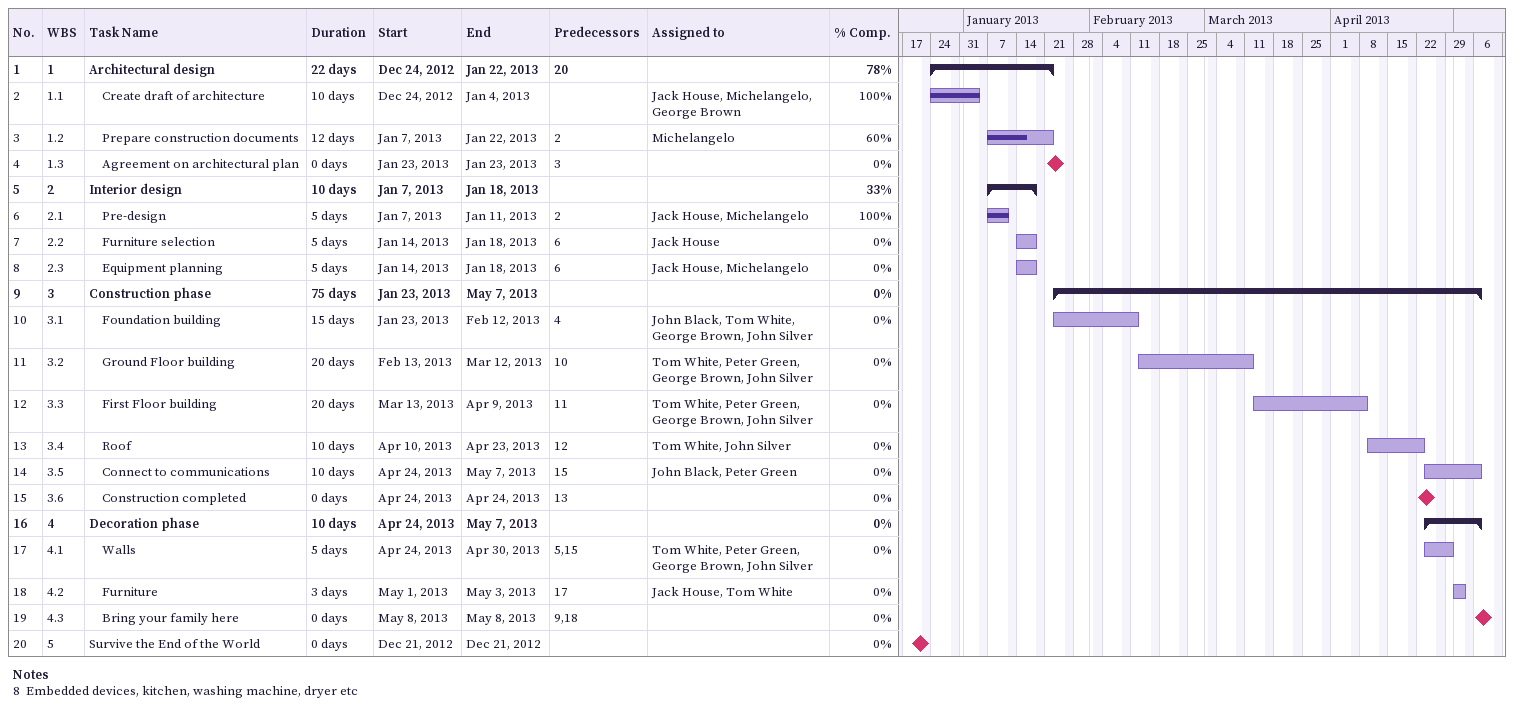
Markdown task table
| ID | WBS | Task | Duration | Start | Finish | Predecessors | Resources | % complete |
|---|---|---|---|---|---|---|---|---|
| 1 | 1 | **Architectural design** | 22d | 2012-12-24 | 2013-01-22 | 20 |  | 78 |
| 2 | 1.1 | Create draft of architecture | 10d | 2012-12-24 | 2013-01-04 |  | Jack House, Michelangelo, George Brown | 100 |
| 3 | 1.2 | Prepare construction documents | 12d | 2013-01-07 | 2013-01-22 | 2 | Michelangelo | 60 |
| 4 | 1.3 | Agreement on architectural plan | 0d | 2013-01-23 | 2013-01-23 | 3 |  | 0 |
| 5 | 2 | **Interior design** | 10d | 2013-01-07 | 2013-01-18 |  |  | 33 |
| 6 | 2.1 | Pre-design | 5d | 2013-01-07 | 2013-01-11 | 2 | Jack House, Michelangelo | 100 |
| 7 | 2.2 | Furniture selection | 5d | 2013-01-14 | 2013-01-18 | 6 | Jack House | 0 |
| 8 | 2.3 | Equipment planning | 5d | 2013-01-14 | 2013-01-18 | 6 | Jack House, Michelangelo | 0 |
| 9 | 3 | **Construction phase** | 75d | 2013-01-23 | 2013-05-07 |  |  | 0 |
| 10 | 3.1 | Foundation building | 15d | 2013-01-23 | 2013-02-12 | 4 | John Black, Tom White, George Brown, John Silver | 0 |
| 11 | 3.2 | Ground Floor building | 20d | 2013-02-13 | 2013-03-12 | 10 | Tom White, Peter Green, George Brown, John Silver | 0 |
| 12 | 3.3 | First Floor building | 20d | 2013-03-13 | 2013-04-09 | 11 | Tom White, Peter Green, George Brown, John Silver | 0 |
| 13 | 3.4 | Roof | 10d | 2013-04-10 | 2013-04-23 | 12 | Tom White, John Silver | 0 |
| 14 | 3.5 | Connect to communications | 10d | 2013-04-24 | 2013-05-07 | 15 | John Black, Peter Green | 0 |
| 15 | 3.6 | Construction completed | 0d | 2013-04-24 | 2013-04-24 | 13 |  | 0 |
| 16 | 4 | **Decoration phase** | 10d | 2013-04-24 | 2013-05-07 |  |  | 0 |
| 17 | 4.1 | Walls | 5d | 2013-04-24 | 2013-04-30 | 5, 15 | Tom White, Peter Green, George Brown, John Silver | 0 |
| 18 | 4.2 | Furniture | 3d | 2013-05-01 | 2013-05-03 | 17 | Jack House, Tom White | 0 |
| 19 | 4.3 | Bring your family here | 0d | 2013-05-08 | 2013-05-08 | 9, 18 |  | 0 |
| 20 | 5 | Survive the End of the World | 0d | 2012-12-21 | 2012-12-21 |  |  | 0 |

Notes
- 8: Embedded devices, kitchen, washing machine, dryer etc
